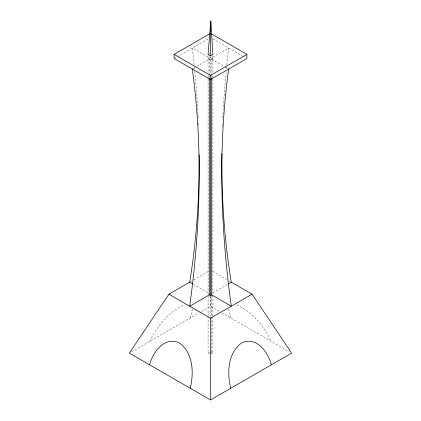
<?xml version="1.0" encoding="UTF-8"?>
<svg xmlns="http://www.w3.org/2000/svg" width="421" height="421" viewBox="0 0 421 421"><rect width="100%" height="100%" fill="white"/><g stroke="black" fill="none" stroke-linecap="round" stroke-linejoin="round"><path stroke-width="0.32" stroke-dasharray="2.1 1.58" d="M192.192 308.83L191.976 312.519L190.229 317.992M149.66 341.41C157.08 326.228 168.605 311.803 184.303 304.757M174.084 58.508L176.925 56.867M177.494 56.535L208.211 38.8M209.042 53.83L210.005 53.272M192.85 68.691L196.249 66.728M196.817 66.397L209.284 59.203M190.255 281.865L193.065 280.239M193.628 279.918L208.242 271.482M212.81 292.853L227.924 284.128M131.631 351.819L199.244 312.787M201.496 311.482L210.511 306.277L219.525 311.482M208.079 316.45L208.079 353.114L209.526 352.282M210.889 354.272L212.894 353.114L212.894 316.45M236.702 304.772C252.395 311.814 263.92 326.228 271.345 341.399M212.763 38.8L242.343 55.877M242.912 56.209L245.753 57.851M211.689 59.203L224.156 66.397M224.725 66.728L228.124 68.691M212.737 271.482L226.787 279.591M229.035 280.891L230.155 281.538M193.055 284.128L208.163 292.853M221.778 312.782L289.369 351.809M210.489 351.724L212.894 353.114M208.079 353.114L209.284 353.808M230.787 317.987L229.04 312.519L228.824 308.835M210.505 296.437L210.511 306.277M212.894 55.561L212.894 72.949M212.894 75.575L212.894 78.201M212.894 78.859L212.894 294.195M212.894 295.5L212.894 315.797M211.689 74.959L211.689 57.814L228.692 47.999A909.781 525.266 -60 0 0 226.808 64.96M211.689 75.538L211.689 77.585M211.689 294.889L211.689 316.492M211.689 317.066L211.689 353.808M210.489 55.772L210.489 74.338M210.489 296.074L210.489 317.024M209.284 74.959L209.284 57.814L192.286 47.999A909.834 525.297 60 0 1 194.165 64.96M209.284 75.538L209.284 77.585M208.079 54.383L208.079 72.949M208.079 75.575L208.079 78.201M208.079 78.859L208.079 315.797M222.456 126.305A909.781 525.266 -60 0 1 222.614 122.4M222.82 117.833A909.781 525.266 -60 0 1 226.166 71.454M226.419 68.86A909.781 525.266 -60 0 1 226.551 67.56M194.428 67.56A909.834 525.297 60 0 1 194.555 68.86M194.807 71.454A909.834 525.297 60 0 1 198.154 117.833M198.391 123.048A909.834 525.297 60 0 1 198.523 126.305M210.489 57.119L208.079 58.508L210.489 59.898L212.894 58.508L210.489 57.119"/><path stroke-width="0.63" d="M210.726 26.918L210.779 21.05L212.894 54.383L210.489 55.772L208.079 54.383L210.795 21.055L210.489 55.772M190.213 388.241C194.034 372.938 193.271 353.04 179.367 342.973C164.848 335.769 152.665 352.261 149.655 364.828M199.17 154.812A909.834 525.297 60 0 1 189.697 282.191L168.9 294.195L129.379 353.119L210.489 399.95L291.621 353.108L252.074 294.195L231.282 282.186A909.781 525.266 -60 0 1 221.814 153.491M211.626 34.022L246.895 54.383L246.895 58.508L210.489 79.527L174.084 58.508L174.084 54.383L209.921 33.696M174.084 54.383L210.489 75.401L246.895 54.383M228.482 283.801L231.282 282.186M209.042 294.747L210.489 295.584L211.689 294.889L231.282 306.199A909.781 525.266 60 0 1 228.692 69.018M168.9 294.195L210.489 318.202L252.074 294.195M189.692 282.186L192.492 283.801M271.34 364.818C268.324 352.245 256.142 335.748 241.622 342.957C227.708 353.03 226.951 372.932 230.771 388.241M211.689 78.243L211.689 294.889M210.489 75.401L210.489 295.584M210.489 318.202L210.489 399.95M209.284 78.243L209.284 294.889L189.692 306.199A909.781 525.266 -60 0 0 192.286 69.018"/></g></svg>
